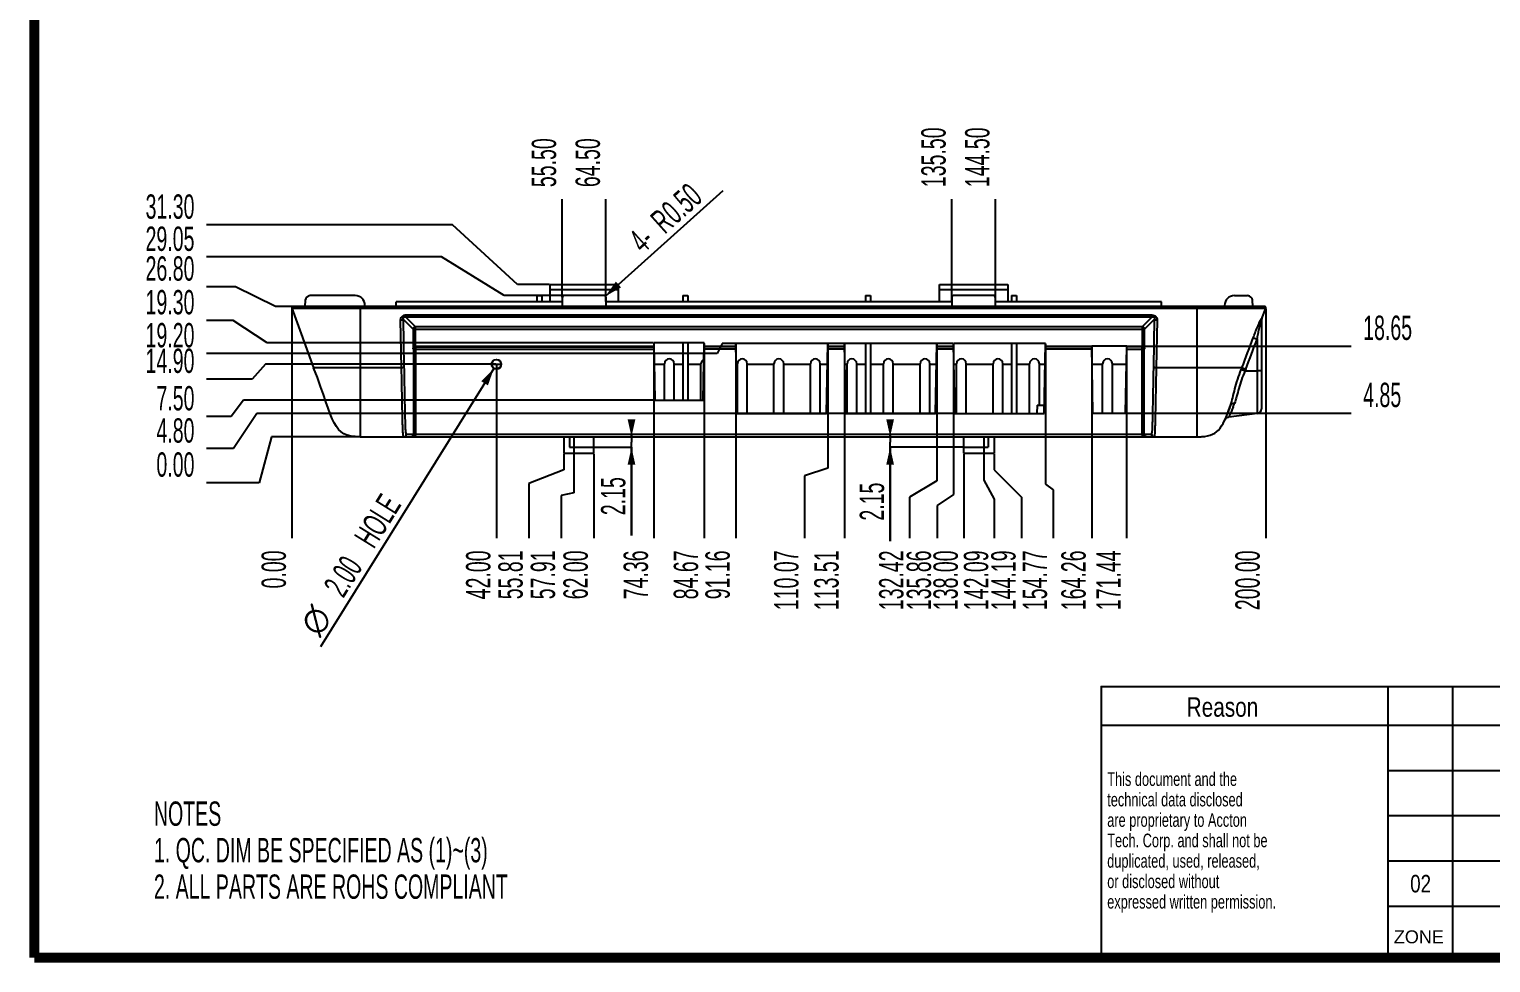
# Model space of a CAD drawing. Header units: millimetres. Extents: x -1 to 407, y -1 to 283.
# Drawn here: x -0.5 to 149.6, y -0.5 to 95.4 of the extents above; entities that cross this region are included whole.
import ezdxf
from ezdxf.enums import TextEntityAlignment as Align

# ---------------------------------------------------------------- set-up
doc = ezdxf.new("R2010")
doc.units = ezdxf.units.MM
doc.header["$LTSCALE"] = 23.1
doc.layers.get('0').update_dxf_attribs({"linetype": 'CONTINUOUS'})
doc.styles.get("Standard").update_dxf_attribs({"font": 'txt', "width": 0.6})
doc.styles.add('TEXTSTYLE_12', font='txt', dxfattribs={"width": 0.7})
doc.styles.add('TEXTSTYLE_13', font='gdt', dxfattribs={"width": 0.6})
doc.styles.add('TEXTSTYLE_2', font='txt', dxfattribs={"width": 0.8})
doc.styles.add('TEXTSTYLE_4', font='txt', dxfattribs={"width": 1.042937})
doc.dimstyles.new('DIMSTYLE_2', dxfattribs={"dimtxt": 2.5, "dimasz": 1.8, "dimexe": 0.05, "dimexo": 0.0625, "dimtad": 0, "dimtih": 1, "dimtoh": 1, "dimlfac": 2, "dimzin": 0, "dimdsep": 46, "dimtxsty": 'Standard', "dimblk": '_FILLED', "dimblk1": '_FILLED', "dimblk2": '_FILLED', "dimcen": 0.09, "dimadec": 0, "dimazin": 0, "dimtp": 0.01, "dimtm": 0.01, "dimtfac": 1, "dimtofl": 0, "dimtmove": 0, "dimatfit": 3, "dimldrblk": '_FILLED', "dimfxl": 1, "dimtolj": 1, "dimtzin": 0, "dimarcsym": 0})
doc.dimstyles.new('DIMSTYLE_3', dxfattribs={"dimtxt": 2.5, "dimasz": 1.8, "dimexe": 0.05, "dimexo": 0.0625, "dimtad": 1, "dimlfac": 2, "dimzin": 0, "dimdsep": 46, "dimtxsty": 'Standard', "dimblk": '_FILLED', "dimblk1": '_FILLED', "dimblk2": '_FILLED', "dimcen": 0.09, "dimadec": 0, "dimazin": 0, "dimtp": 0.01, "dimtm": 0.01, "dimtfac": 1, "dimtmove": 0, "dimatfit": 2, "dimldrblk": '_FILLED', "dimfxl": 1, "dimtolj": 1, "dimtzin": 0, "dimarcsym": 0})
doc.dimstyles.new('DIMSTYLE_4', dxfattribs={"dimtxt": 2.5, "dimasz": 1.8, "dimexe": 0.05, "dimexo": 0.0625, "dimtad": 1, "dimlfac": 2, "dimzin": 0, "dimdsep": 46, "dimtxsty": 'Standard', "dimblk": '_FILLED', "dimblk1": '_FILLED', "dimblk2": '_FILLED', "dimcen": 0.09, "dimadec": 0, "dimazin": 0, "dimtp": 0.01, "dimtm": 0.01, "dimtfac": 1, "dimtofl": 0, "dimtmove": 0, "dimatfit": 3, "dimldrblk": '_FILLED', "dimfxl": 1, "dimtolj": 1, "dimtzin": 0, "dimarcsym": 0})
doc.dimstyles.new('DIMSTYLE_5', dxfattribs={"dimtxt": 2.5, "dimasz": 1.8, "dimexe": 0.05, "dimexo": 0.0625, "dimtad": 1, "dimlfac": 2, "dimzin": 0, "dimdsep": 46, "dimtxsty": 'Standard', "dimblk": '_FILLED', "dimblk1": '_FILLED', "dimblk2": '_FILLED', "dimcen": 0.09, "dimadec": 0, "dimazin": 0, "dimtp": 0.01, "dimtm": 0.01, "dimtfac": 1, "dimtofl": 0, "dimtmove": 0, "dimatfit": 3, "dimldrblk": '_FILLED', "dimfxl": 1, "dimtolj": 1, "dimtzin": 0, "dimarcsym": 0})

# ---------------------------------------------------------------- blocks, each defined once
blk = doc.blocks.new('*D26')
at = {"color": 2, "linetype": 'Continuous'}
for p, q in [((24.35, 53.53), (23.1, 48.81)), ((33.45, 53.53), (24.35, 53.53)), ((23.1, 48.81), (17.7, 48.81))]:
    blk.add_line(p, q, dxfattribs=at)
at = {"color": 2, "linetype": 'Continuous', "width": 0.6}
blk.add_text('0.00', height=2.5, rotation=-0.0007, dxfattribs=at).set_placement((16.45, 49.43), align=Align.RIGHT)
blk = doc.blocks.new('_FILLED')
at = {"color": 0, "linetype": 'ByBlock'}
blk.add_solid([(0, 0), (-1, 0.222), (-1, -0.222)], dxfattribs=at)
blk = doc.blocks.new('*D27')
at = {"color": 2, "linetype": 'Continuous'}
for p, q in [((41.82, 72.01), (17.7, 72.01)), ((48.25, 68.05), (41.82, 72.01)), ((54.4, 68.05), (48.25, 68.05))]:
    blk.add_line(p, q, dxfattribs=at)
at = {"color": 2, "linetype": 'Continuous', "width": 0.6}
blk.add_text('29.05', height=2.5, rotation=-0.0007, dxfattribs=at).set_placement((16.45, 72.63), align=Align.RIGHT)
blk = doc.blocks.new('*D28')
at = {"color": 2, "linetype": 'Continuous'}
for p, q in [((20.65, 68.94), (17.7, 68.94)), ((24.78, 66.93), (20.65, 68.94)), ((26.54, 66.93), (24.78, 66.93))]:
    blk.add_line(p, q, dxfattribs=at)
at = {"color": 2, "linetype": 'Continuous', "width": 0.6}
blk.add_text('26.80', height=2.5, rotation=-0.0007, dxfattribs=at).set_placement((16.45, 69.57), align=Align.RIGHT)
blk = doc.blocks.new('*D29')
at = {"color": 2, "linetype": 'Continuous'}
for p, q in [((87.89, 53.53), (87.89, 53.73)), ((87.89, 53.73), (87.89, 52.99)), ((87.89, 42.82), (87.89, 52.99)), ((95.4, 52.45), (87.84, 52.45)), ((87.89, 52.45), (87.89, 42.82))]:
    blk.add_line(p, q, dxfattribs=at)
at = {"color": 2, "linetype": 'Continuous', "xscale": 1.8, "yscale": 1.8, "zscale": 1.8}
for p, rotation in [((87.89, 53.53), 270), ((87.89, 52.45), 90)]:
    blk.add_blockref('_FILLED', p, dxfattribs=dict(at, rotation=rotation))
at = {"color": 2, "linetype": 'Continuous', "width": 0.6}
blk.add_text('2.15', height=2.5, rotation=90, dxfattribs=at).set_placement((87.27, 48.82), align=Align.RIGHT)
blk = doc.blocks.new('*D30')
at = {"color": 2, "linetype": 'Continuous'}
for p, q in [((61.33, 53.53), (61.33, 53.73)), ((61.33, 53.73), (61.33, 52.99)), ((61.33, 43.38), (61.33, 52.99)), ((57.53, 52.45), (61.38, 52.45)), ((61.33, 52.45), (61.33, 43.38))]:
    blk.add_line(p, q, dxfattribs=at)
at = {"color": 2, "linetype": 'Continuous', "xscale": 1.8, "yscale": 1.8, "zscale": 1.8}
for p, rotation in [((61.33, 53.53), 270), ((61.33, 52.45), 90)]:
    blk.add_blockref('_FILLED', p, dxfattribs=dict(at, rotation=rotation))
at = {"color": 2, "linetype": 'Continuous', "width": 0.6}
blk.add_text('2.15', height=2.5, rotation=90, dxfattribs=at).set_placement((60.7, 49.38), align=Align.RIGHT)
blk = doc.blocks.new('*D31')
at = {"color": 2, "linetype": 'Continuous'}
blk.add_line((126.46, 66.66), (126.46, 43.1), dxfattribs=at)
at = {"color": 2, "linetype": 'Continuous', "width": 0.6}
blk.add_text('200.00', height=2.5, rotation=90, dxfattribs=at).set_placement((125.84, 41.85), align=Align.RIGHT)
blk = doc.blocks.new('*D32')
at = {"color": 2, "linetype": 'Continuous'}
blk.add_line((26.46, 66.66), (26.46, 43.1), dxfattribs=at)
at = {"color": 2, "linetype": 'Continuous', "width": 0.6}
blk.add_text('0.00', height=2.5, rotation=90, dxfattribs=at).set_placement((25.84, 41.85), align=Align.RIGHT)
blk = doc.blocks.new('*D33')
at = {"color": 2, "linetype": 'Continuous'}
for p, q in [((54.37, 51.79), (54.37, 50.13)), ((54.37, 50.13), (50.79, 48.74)), ((50.79, 48.74), (50.79, 43.1))]:
    blk.add_line(p, q, dxfattribs=at)
at = {"color": 2, "linetype": 'Continuous', "width": 0.6}
blk.add_text('55.81', height=2.5, rotation=90, dxfattribs=at).set_placement((50.16, 41.85), align=Align.RIGHT)
blk = doc.blocks.new('*D34')
at = {"color": 2, "linetype": 'Continuous'}
blk.add_line((57.46, 51.79), (57.46, 43.1), dxfattribs=at)
at = {"color": 2, "linetype": 'Continuous', "width": 0.6}
blk.add_text('62.00', height=2.5, rotation=90, dxfattribs=at).set_placement((56.84, 41.85), align=Align.RIGHT)
blk = doc.blocks.new('*D35')
at = {"color": 2, "linetype": 'Continuous'}
blk.add_line((95.46, 51.79), (95.46, 43.1), dxfattribs=at)
at = {"color": 2, "linetype": 'Continuous', "width": 0.6}
blk.add_text('138.00', height=2.5, rotation=90, dxfattribs=at).set_placement((94.84, 41.85), align=Align.RIGHT)
blk = doc.blocks.new('*D36')
at = {"color": 2, "linetype": 'Continuous'}
for p, q in [((98.56, 51.79), (98.56, 50.14)), ((98.56, 50.14), (101.39, 47.31)), ((101.39, 47.31), (101.39, 43.1))]:
    blk.add_line(p, q, dxfattribs=at)
at = {"color": 2, "linetype": 'Continuous', "width": 0.6}
blk.add_text('144.19', height=2.5, rotation=90, dxfattribs=at).set_placement((100.77, 41.85), align=Align.RIGHT)
blk = doc.blocks.new('*D37')
at = {"color": 2, "linetype": 'Continuous'}
blk.add_line((54.21, 67.87), (54.21, 77.93), dxfattribs=at)
at = {"color": 2, "linetype": 'Continuous', "width": 0.6}
blk.add_text('55.50', height=2.5, rotation=90, dxfattribs=at).set_placement((53.59, 79.18))
blk = doc.blocks.new('*D38')
at = {"color": 2, "linetype": 'Continuous'}
blk.add_line((58.71, 67.44), (58.71, 77.93), dxfattribs=at)
at = {"color": 2, "linetype": 'Continuous', "width": 0.6}
blk.add_text('64.50', height=2.5, rotation=90, dxfattribs=at).set_placement((58.09, 79.18))
blk = doc.blocks.new('*D39')
at = {"color": 2, "linetype": 'Continuous'}
blk.add_line((94.21, 67.44), (94.21, 77.93), dxfattribs=at)
at = {"color": 2, "linetype": 'Continuous', "width": 0.6}
blk.add_text('135.50', height=2.5, rotation=90, dxfattribs=at).set_placement((93.59, 79.18))
blk = doc.blocks.new('*D40')
at = {"color": 2, "linetype": 'Continuous'}
blk.add_line((98.71, 67.44), (98.71, 77.93), dxfattribs=at)
at = {"color": 2, "linetype": 'Continuous', "width": 0.6}
blk.add_text('144.50', height=2.5, rotation=90, dxfattribs=at).set_placement((98.09, 79.18))
blk = doc.blocks.new('*D41')
at = {"color": 2, "linetype": 'Continuous'}
blk.add_line((58.65, 67.97), (70.75, 78.83), dxfattribs=at)
at = {"color": 2, "linetype": 'Continuous', "xscale": 1.8, "yscale": 1.8, "zscale": 1.8, "rotation": 221.8902408872}
blk.add_blockref('_FILLED', (58.65, 67.97), dxfattribs=at)
at = {"color": 2, "linetype": 'Continuous', "width": 0.6}
for s, p in [('0.50', (65.87, 75.29)), ('R', (64.75, 74.28)), ('4-', (62.52, 72.28))]:
    blk.add_text(s, height=2.5, rotation=41.8902, dxfattribs=at).set_placement(p)
blk = doc.blocks.new('*D102')
at = {"color": 2, "linetype": 'Continuous'}
for p, q in [((55.42, 52.39), (55.42, 47.77)), ((55.42, 47.77), (54.1, 47.49)), ((54.1, 47.49), (54.1, 43.1))]:
    blk.add_line(p, q, dxfattribs=at)
at = {"color": 2, "linetype": 'Continuous', "width": 0.6}
blk.add_text('57.91', height=2.5, rotation=90, dxfattribs=at).set_placement((53.48, 41.85), align=Align.RIGHT)
blk = doc.blocks.new('*D103')
at = {"color": 2, "linetype": 'Continuous'}
for p, q in [((97.51, 52.39), (97.51, 49.08)), ((97.51, 49.08), (98.58, 47.13)), ((98.58, 47.13), (98.58, 43.1))]:
    blk.add_line(p, q, dxfattribs=at)
at = {"color": 2, "linetype": 'Continuous', "width": 0.6}
blk.add_text('142.09', height=2.5, rotation=90, dxfattribs=at).set_placement((97.96, 41.85), align=Align.RIGHT)
blk = doc.blocks.new('*D104')
at = {"color": 2, "linetype": 'Continuous'}
for p, q in [((42.96, 75.31), (17.7, 75.31)), ((49.64, 69.18), (42.96, 75.31)), ((52.9, 69.18), (49.64, 69.18))]:
    blk.add_line(p, q, dxfattribs=at)
at = {"color": 2, "linetype": 'Continuous', "width": 0.6}
blk.add_text('31.30', height=2.5, rotation=-0.0007, dxfattribs=at).set_placement((16.45, 75.93), align=Align.RIGHT)
blk = doc.blocks.new('*D105')
at = {"color": 2, "linetype": 'Continuous'}
blk.add_line((47.46, 60.92), (47.46, 43.1), dxfattribs=at)
at = {"color": 2, "linetype": 'Continuous', "width": 0.6}
blk.add_text('42.00', height=2.5, rotation=90, dxfattribs=at).set_placement((46.84, 41.85), align=Align.RIGHT)
blk = doc.blocks.new('*D106')
at = {"color": 2, "linetype": 'Continuous'}
blk.add_line((63.64, 63.12), (63.64, 43.1), dxfattribs=at)
at = {"color": 2, "linetype": 'Continuous', "width": 0.6}
blk.add_text('74.36', height=2.5, rotation=90, dxfattribs=at).set_placement((63.02, 41.85), align=Align.RIGHT)
blk = doc.blocks.new('*D107')
at = {"color": 2, "linetype": 'Continuous'}
blk.add_line((68.8, 63.12), (68.8, 43.1), dxfattribs=at)
at = {"color": 2, "linetype": 'Continuous', "width": 0.6}
blk.add_text('84.67', height=2.5, rotation=90, dxfattribs=at).set_placement((68.17, 41.85), align=Align.RIGHT)
blk = doc.blocks.new('*D108')
at = {"color": 2, "linetype": 'Continuous'}
blk.add_line((72.05, 63.07), (72.05, 43.1), dxfattribs=at)
at = {"color": 2, "linetype": 'Continuous', "width": 0.6}
blk.add_text('91.16', height=2.5, rotation=90, dxfattribs=at).set_placement((71.42, 41.85), align=Align.RIGHT)
blk = doc.blocks.new('*D109')
at = {"color": 2, "linetype": 'Continuous'}
for p, q in [((81.5, 63.07), (81.5, 50.3)), ((81.5, 50.3), (79.1, 49.53)), ((79.1, 49.53), (79.1, 43.1))]:
    blk.add_line(p, q, dxfattribs=at)
at = {"color": 2, "linetype": 'Continuous', "width": 0.6}
blk.add_text('110.07', height=2.5, rotation=90, dxfattribs=at).set_placement((78.48, 41.85), align=Align.RIGHT)
blk = doc.blocks.new('*D110')
at = {"color": 2, "linetype": 'Continuous'}
blk.add_line((83.22, 63.07), (83.22, 43.1), dxfattribs=at)
at = {"color": 2, "linetype": 'Continuous', "width": 0.6}
blk.add_text('113.51', height=2.5, rotation=90, dxfattribs=at).set_placement((82.6, 41.85), align=Align.RIGHT)
blk = doc.blocks.new('*D111')
at = {"color": 2, "linetype": 'Continuous'}
for p, q in [((92.67, 63.07), (92.67, 49)), ((92.67, 49), (89.89, 47.34)), ((89.89, 47.34), (89.89, 43.1))]:
    blk.add_line(p, q, dxfattribs=at)
at = {"color": 2, "linetype": 'Continuous', "width": 0.6}
blk.add_text('132.42', height=2.5, rotation=90, dxfattribs=at).set_placement((89.26, 41.85), align=Align.RIGHT)
blk = doc.blocks.new('*D112')
at = {"color": 2, "linetype": 'Continuous'}
for p, q in [((94.4, 63.07), (94.4, 47.59)), ((94.4, 47.59), (92.71, 46.46)), ((92.71, 46.46), (92.71, 43.1))]:
    blk.add_line(p, q, dxfattribs=at)
at = {"color": 2, "linetype": 'Continuous', "width": 0.6}
blk.add_text('135.86', height=2.5, rotation=90, dxfattribs=at).set_placement((92.09, 41.85), align=Align.RIGHT)
blk = doc.blocks.new('*D113')
at = {"color": 2, "linetype": 'Continuous'}
for p, q in [((103.85, 63.07), (103.85, 48.66)), ((103.85, 48.66), (104.62, 48.08)), ((104.62, 48.08), (104.62, 43.1))]:
    blk.add_line(p, q, dxfattribs=at)
at = {"color": 2, "linetype": 'Continuous', "width": 0.6}
blk.add_text('154.77', height=2.5, rotation=90, dxfattribs=at).set_placement((104, 41.85), align=Align.RIGHT)
blk = doc.blocks.new('*D114')
at = {"color": 2, "linetype": 'Continuous'}
blk.add_line((108.59, 62.79), (108.59, 43.1), dxfattribs=at)
at = {"color": 2, "linetype": 'Continuous', "width": 0.6}
blk.add_text('164.26', height=2.5, rotation=90, dxfattribs=at).set_placement((107.97, 41.85), align=Align.RIGHT)
blk = doc.blocks.new('*D115')
at = {"color": 2, "linetype": 'Continuous'}
blk.add_line((112.18, 62.79), (112.18, 43.1), dxfattribs=at)
at = {"color": 2, "linetype": 'Continuous', "width": 0.6}
blk.add_text('171.44', height=2.5, rotation=90, dxfattribs=at).set_placement((111.56, 41.85), align=Align.RIGHT)
blk = doc.blocks.new('*D116')
at = {"color": 2, "linetype": 'Continuous'}
blk.add_line((112.25, 62.85), (135.22, 62.85), dxfattribs=at)
at = {"color": 2, "linetype": 'Continuous', "width": 0.6}
blk.add_text('18.65', height=2.5, rotation=359.9993, dxfattribs=at).set_placement((136.47, 63.48))
blk = doc.blocks.new('*D117')
at = {"color": 2, "linetype": 'Continuous'}
for p, q in [((20.42, 65.48), (17.7, 65.48)), ((23.92, 63.18), (20.42, 65.48)), ((63.58, 63.18), (23.92, 63.18))]:
    blk.add_line(p, q, dxfattribs=at)
at = {"color": 2, "linetype": 'Continuous', "width": 0.6}
blk.add_text('19.30', height=2.5, rotation=-0.0007, dxfattribs=at).set_placement((16.45, 66.11), align=Align.RIGHT)
blk = doc.blocks.new('*D118')
at = {"color": 2, "linetype": 'Continuous'}
for p, q in [((70.65, 63.13), (70.13, 62.09)), ((94.33, 63.13), (70.65, 63.13)), ((70.13, 62.09), (17.7, 62.09))]:
    blk.add_line(p, q, dxfattribs=at)
at = {"color": 2, "linetype": 'Continuous', "width": 0.6}
blk.add_text('19.20', height=2.5, rotation=-0.0007, dxfattribs=at).set_placement((16.45, 62.72), align=Align.RIGHT)
blk = doc.blocks.new('*D119')
at = {"color": 2, "linetype": 'Continuous'}
for p, q in [((21.47, 57.28), (20.22, 55.62)), ((63.69, 57.28), (21.47, 57.28)), ((20.22, 55.62), (17.7, 55.62))]:
    blk.add_line(p, q, dxfattribs=at)
at = {"color": 2, "linetype": 'Continuous', "width": 0.6}
blk.add_text('7.50', height=2.5, rotation=-0.0007, dxfattribs=at).set_placement((16.45, 56.24), align=Align.RIGHT)
blk = doc.blocks.new('*D120')
at = {"color": 2, "linetype": 'Continuous'}
for p, q in [((23.75, 60.98), (22.36, 59.46)), ((47.4, 60.98), (23.75, 60.98)), ((22.36, 59.46), (17.7, 59.46))]:
    blk.add_line(p, q, dxfattribs=at)
at = {"color": 2, "linetype": 'Continuous', "width": 0.6}
blk.add_text('14.90', height=2.5, rotation=-0.0007, dxfattribs=at).set_placement((16.45, 60.09), align=Align.RIGHT)
blk = doc.blocks.new('*D121')
at = {"color": 2, "linetype": 'Continuous'}
for p, q in [((22.85, 55.93), (20.47, 52.31)), ((94.46, 55.93), (22.85, 55.93)), ((20.47, 52.31), (17.7, 52.31))]:
    blk.add_line(p, q, dxfattribs=at)
at = {"color": 2, "linetype": 'Continuous', "width": 0.6}
blk.add_text('4.80', height=2.5, rotation=-0.0007, dxfattribs=at).set_placement((16.45, 52.93), align=Align.RIGHT)
blk = doc.blocks.new('*D122')
at = {"color": 2, "linetype": 'Continuous'}
blk.add_line((112.13, 55.95), (135.22, 55.95), dxfattribs=at)
at = {"color": 2, "linetype": 'Continuous', "width": 0.6}
blk.add_text('4.85', height=2.5, rotation=359.9993, dxfattribs=at).set_placement((136.47, 56.58))
blk = doc.blocks.new('*D123')
at = {"color": 2, "linetype": 'Continuous'}
blk.add_line((47.2, 60.55), (29.4, 31.94), dxfattribs=at)
at = {"color": 2, "linetype": 'Continuous', "xscale": 1.8, "yscale": 1.8, "zscale": 1.8, "rotation": 58.118481835}
blk.add_blockref('_FILLED', (47.2, 60.55), dxfattribs=at)
at = {"color": 2, "linetype": 'Continuous', "width": 0.6}
for s, p in [(' HOLE', (37.76, 46.56)), ('2.00', (33.8, 40.19))]:
    blk.add_text(s, height=2.5, rotation=58.1185, dxfattribs=at).set_placement(p, align=Align.RIGHT)
at = {"color": 2, "linetype": 'Continuous', "style": 'TEXTSTYLE_13'}
blk.add_text('n', height=2.5, rotation=58.1185, dxfattribs=at).set_placement((30.63, 35.1), align=Align.RIGHT)

msp = doc.modelspace()

# ---------------------------------------------------------------- linework, layer by layer
at = {"color": 7, "linetype": 'Continuous'}
for p, q in [((52.9632, 67.3788), (52.9632, 69.1788)), ((52.9632, 69.1788), (59.9632, 69.1788)), ((59.9632, 69.1788), (59.9632, 67.3788)), ((92.9632, 69.1788), (99.9632, 69.1788)), ((92.9632, 67.3788), (92.9632, 69.1788)), ((99.9632, 69.1788), (99.9632, 67.3788)), ((27.8248, 67.555), (27.792, 66.9288)), ((32.9632, 68.0288), (28.3241, 68.0288)), ((51.6132, 68.0288), (51.6132, 67.3788)), ((51.6132, 68.0288), (52.1132, 68.0288)), ((52.1132, 68.0288), (52.1132, 67.3788)), ((52.9632, 68.6788), (59.9632, 68.6788)), ((54.2132, 67.8038), (54.2132, 66.9288)), ((58.4632, 68.0538), (54.4632, 68.0538)), ((58.7132, 66.9288), (58.7132, 67.8038)), ((66.6132, 68.0288), (66.6132, 67.3788)), ((66.6132, 68.0288), (67.1132, 68.0288)), ((67.1132, 68.0288), (67.1132, 67.3788)), ((85.3632, 68.0288), (85.3632, 67.3788)), ((85.3632, 68.0288), (85.8632, 68.0288)), ((85.8632, 68.0288), (85.8632, 67.3788)), ((92.9632, 68.6788), (99.9632, 68.6788)), ((94.2132, 67.8038), (94.2132, 66.9288)), ((98.4632, 68.0538), (94.4632, 68.0538)), ((98.7132, 66.9288), (98.7132, 67.8038)), ((100.3632, 68.0288), (100.8632, 68.0288)), ((100.3632, 68.0288), (100.3632, 67.3788)), ((100.8632, 68.0288), (100.8632, 67.3788)), ((123.2382, 68.0288), (124.6022, 68.0288)), ((125.1344, 66.9288), (125.1015, 67.555)), ((26.4639, 66.7275), (28.6872, 60.619)), ((26.4639, 66.7275), (126.4624, 66.7275)), ((126.3215, 66.9288), (26.6049, 66.9288)), ((33.5132, 53.5288), (33.5132, 66.9288)), ((33.9632, 66.9288), (33.9632, 67.0288)), ((37.1574, 66.9288), (37.1692, 67.3788)), ((54.2132, 67.3788), (37.1692, 67.3788)), ((94.2132, 67.3788), (58.7132, 67.3788)), ((115.7572, 67.3788), (98.7132, 67.3788)), ((115.769, 66.9288), (115.7572, 67.3788)), ((119.4132, 53.5288), (119.4132, 66.9288)), ((122.2382, 67.0288), (122.2382, 66.9288)), ((126.0433, 65.5761), (126.4624, 66.7275)), ((37.716, 60.619), (37.6224, 65.5253)), ((37.8721, 65.6108), (37.9656, 60.7046)), ((38.8984, 64.5845), (37.8721, 65.6108)), ((38.112, 65.8701), (38.112, 66.0343)), ((114.8144, 66.0343), (38.112, 66.0343)), ((38.112, 65.8701), (39.148, 64.8341)), ((38.112, 65.8701), (114.8144, 65.8701)), ((38.8984, 64.5845), (38.8984, 62.569)), ((38.8984, 64.5845), (114.028, 64.5845)), ((39.148, 62.8062), (39.148, 64.8341)), ((113.7783, 64.8341), (39.148, 64.8341)), ((113.7783, 64.8341), (114.8144, 65.8701)), ((113.7783, 64.8341), (113.7783, 62.8062)), ((115.0543, 65.6108), (114.028, 64.5845)), ((114.028, 62.569), (114.028, 64.5845)), ((114.8144, 66.0343), (114.8144, 65.8701)), ((114.9607, 60.7046), (115.0543, 65.6108)), ((115.304, 65.5253), (115.2104, 60.619)), ((126.0132, 65.4979), (126.0132, 56.4016)), ((126.0456, 65.6689), (126.0433, 65.5761)), ((63.7476, 57.2788), (63.6445, 63.1788)), ((68.7979, 63.1788), (63.6445, 63.1788)), ((66.6132, 63.1788), (66.6132, 57.2788)), ((67.1132, 63.1788), (67.1132, 57.2788)), ((68.6948, 57.2788), (68.7979, 63.1788)), ((72.1712, 55.9288), (72.0453, 63.1288)), ((81.497, 63.1288), (72.0453, 63.1288)), ((81.3712, 55.9288), (81.497, 63.1288)), ((92.672, 63.1288), (83.2203, 63.1288)), ((83.3462, 55.9288), (83.2203, 63.1288)), ((85.3632, 63.1288), (85.3632, 55.9288)), ((85.8632, 63.1288), (85.8632, 55.9288)), ((92.5462, 55.9288), (92.672, 63.1288)), ((103.847, 63.1288), (94.3953, 63.1288)), ((94.5212, 55.9288), (94.3953, 63.1288)), ((100.3632, 63.1288), (100.3632, 55.9288)), ((100.8632, 63.1288), (100.8632, 55.9288)), ((103.7212, 55.9288), (103.847, 63.1288)), ((125.5741, 63.564), (125.5741, 55.9053)), ((38.9508, 62.5166), (38.8984, 62.569)), ((38.9508, 62.5166), (38.9508, 53.7788)), ((38.9508, 62.5166), (63.656, 62.5166)), ((63.651, 62.8062), (39.148, 62.8062)), ((39.1604, 62.8062), (39.2004, 62.7662)), ((39.2004, 53.7788), (39.2004, 62.7662)), ((39.2004, 62.7662), (63.6517, 62.7662)), ((72.056, 62.5166), (68.7863, 62.5166)), ((72.0517, 62.7662), (68.7907, 62.7662)), ((72.051, 62.8062), (68.7914, 62.8062)), ((83.231, 62.5166), (81.4863, 62.5166)), ((83.2267, 62.7662), (81.4907, 62.7662)), ((83.226, 62.8062), (81.4914, 62.8062)), ((94.406, 62.5166), (92.6613, 62.5166)), ((94.4017, 62.7662), (92.6657, 62.7662)), ((94.401, 62.8062), (92.6664, 62.8062)), ((108.5975, 62.5166), (103.8363, 62.5166)), ((108.5932, 62.7662), (103.8407, 62.7662)), ((108.5925, 62.8062), (103.8414, 62.8062)), ((112.1837, 62.8538), (108.5916, 62.8538)), ((108.7122, 55.9538), (108.5916, 62.8538)), ((112.0631, 55.9538), (112.1837, 62.8538)), ((112.1778, 62.5166), (113.9756, 62.5166)), ((113.7259, 62.7662), (112.1822, 62.7662)), ((113.7783, 62.8062), (112.1829, 62.8062)), ((113.7259, 62.7662), (113.7659, 62.8062)), ((113.7259, 62.7662), (113.7259, 53.7788)), ((114.028, 62.569), (113.9756, 62.5166)), ((113.9756, 53.7788), (113.9756, 62.5166)), ((37.716, 60.619), (28.6872, 60.619)), ((47.9457, 60.9717), (46.9806, 60.9717)), ((64.7132, 60.9717), (63.683, 60.9717)), ((64.7132, 57.2788), (64.7132, 61.0288)), ((65.7132, 57.2788), (65.7132, 61.0288)), ((66.6132, 60.9717), (65.7132, 60.9717)), ((68.4632, 60.9717), (67.1132, 60.9717)), ((68.4632, 57.2788), (68.4632, 61.0288)), ((72.2132, 60.9717), (72.083, 60.9717)), ((72.2132, 55.9288), (72.2132, 61.0288)), ((73.2132, 55.9288), (73.2132, 61.0288)), ((75.9632, 60.9717), (73.2132, 60.9717)), ((75.9632, 55.9288), (75.9632, 61.0288)), ((76.9632, 55.9288), (76.9632, 61.0288)), ((79.7132, 60.9717), (76.9632, 60.9717)), ((79.7132, 55.9288), (79.7132, 61.0288)), ((80.7132, 55.9288), (80.7132, 61.0288)), ((81.4593, 60.9717), (80.7132, 60.9717)), ((83.4632, 60.9717), (83.258, 60.9717)), ((83.4632, 55.9288), (83.4632, 61.0288)), ((84.4632, 55.9288), (84.4632, 61.0288)), ((85.3632, 60.9717), (84.4632, 60.9717)), ((87.2132, 60.9717), (85.8632, 60.9717)), ((87.2132, 55.9288), (87.2132, 61.0288)), ((88.2132, 55.9288), (88.2132, 61.0288)), ((90.9632, 60.9717), (88.2132, 60.9717)), ((90.9632, 55.9288), (90.9632, 61.0288)), ((91.9632, 55.9288), (91.9632, 61.0288)), ((92.6343, 60.9717), (91.9632, 60.9717)), ((94.7132, 60.9717), (94.433, 60.9717)), ((94.7132, 55.9288), (94.7132, 61.0288)), ((95.7132, 55.9288), (95.7132, 61.0288)), ((98.4632, 60.9717), (95.7132, 60.9717)), ((98.4632, 55.9288), (98.4632, 61.0288)), ((99.4632, 55.9288), (99.4632, 61.0288)), ((100.3632, 60.9717), (99.4632, 60.9717)), ((102.2132, 60.9717), (100.8632, 60.9717)), ((102.2132, 55.9288), (102.2132, 61.0288)), ((103.2132, 56.7788), (103.2132, 61.0288)), ((103.8093, 60.9717), (103.2132, 60.9717)), ((109.7132, 60.9717), (108.6245, 60.9717)), ((109.7132, 55.9538), (109.7132, 61.0288)), ((110.7132, 55.9538), (110.7132, 61.0288)), ((112.1508, 60.9717), (110.7132, 60.9717)), ((124.0234, 60.619), (115.2104, 60.619)), ((125.5741, 60.2868), (124.3322, 60.2788)), ((63.7476, 57.2788), (68.6948, 57.2788)), ((72.1712, 55.9288), (81.3712, 55.9288)), ((83.3462, 55.9288), (92.5462, 55.9288)), ((94.5212, 55.9288), (103.7212, 55.9288)), ((102.9829, 56.7788), (102.9606, 55.9288)), ((102.9829, 56.7788), (103.7162, 56.7788)), ((108.7122, 55.9538), (112.0631, 55.9538)), ((125.5741, 55.9053), (122.6695, 55.5486)), ((33.4688, 53.5288), (119.4694, 53.5288)), ((114.7227, 53.7788), (38.2037, 53.7788)), ((54.3682, 53.5288), (54.3682, 51.8538)), ((54.9682, 53.5288), (54.9682, 52.4538)), ((55.4198, 53.5288), (55.4198, 52.4538)), ((57.4632, 51.8538), (57.4632, 53.5288)), ((95.4632, 51.8538), (95.4632, 53.5288)), ((97.5066, 53.5288), (97.5066, 52.4538)), ((97.9582, 53.5288), (97.9582, 52.4538)), ((98.5582, 53.5288), (98.5582, 51.8538)), ((54.3682, 51.8538), (57.4632, 51.8538)), ((54.9682, 52.4538), (57.4632, 52.4538)), ((95.4632, 52.4538), (97.9582, 52.4538)), ((95.4632, 51.8538), (98.5582, 51.8538)), ((109.5174, 27.8823), (405.9954, 27.8944)), ((109.5631, 27.8944), (109.5631, 0)), ((139.0364, 0), (139.0364, 27.8876)), ((145.6763, 0), (145.6763, 27.8876)), ((109.5409, 23.8988), (260.3406, 23.9036)), ((139.0364, 19.2557), (196.5977, 19.2557)), ((139.0364, 14.6078), (206.5575, 14.6078)), ((139.0364, 9.9598), (196.5977, 9.9598)), ((139.0364, 5.3119), (206.5575, 5.3119))]:
    msp.add_line(p, q, dxfattribs=at)
at = {"color": 6, "linetype": 'Continuous'}
msp.add_line((33.4688, 56.5288), (33.5575, 56.5288), dxfattribs=at)
at = {"color": 7, "linetype": 'Continuous', "const_width": 1.0331}
for points in [[(0, 281.9972), (0, 0)], [(0, 0), (405.9954, 0)]]:
    msp.add_lwpolyline(points, dxfattribs=at)
at = {"color": 7, "linetype": 'Continuous'}
msp.add_lwpolyline([(122.2604, 55.2582), (122.3688, 55.411), (122.5144, 55.5084), (122.6542, 55.5467)], dxfattribs=at)
for radius in [0.5, 0.4825]:
    msp.add_circle((47.4632, 60.9788), radius, dxfattribs=at)
for centre, radius, start, end in [((28.3241, 67.5288), 0.5, 90, 177), ((32.9632, 67.0288), 1, 0, 90), ((54.4632, 67.8038), 0.25, 90, 180), ((58.4632, 67.8038), 0.25, 0, 90), ((94.4632, 67.8038), 0.25, 90, 180), ((98.4632, 67.8038), 0.25, 0, 90), ((123.2382, 67.0288), 1, 90, 180), ((124.6022, 67.5288), 0.5, 3, 90), ((26.6049, 66.7788), 0.15, 90, 200), ((126.3215, 66.7788), 0.15, 340, 90), ((38.112, 65.5445), 0.4898, 89.999202, 97.166038), ((39.1488, 64.5836), 0.2505, 90.18918, 179.81082), ((113.7775, 64.5836), 0.2505, 0.18918, 89.81082), ((126.5132, 65.4051), 0.5, 160, 166.675089), ((-752.1102, 390.2359), 936.0862, 339.3828207, 339.5847636), ((-545.2671, 314.238), 716.1462, 339.2461355, 339.5107378), ((39.2012, 62.5157), 0.2505, 90.18918, 179.81082), ((113.7251, 62.5157), 0.2505, 0.18918, 89.81082), ((65.2132, 61.0288), 0.5, 0, 180), ((68.9632, 61.0288), 0.5, 113.191464, 180), ((72.7132, 61.0288), 0.5, 0, 180), ((76.4632, 61.0288), 0.5, 0, 180), ((80.2132, 61.0288), 0.5, 0, 180), ((83.9632, 61.0288), 0.5, 0, 180), ((87.7132, 61.0288), 0.5, 0, 180), ((91.4632, 61.0288), 0.5, 0, 180), ((95.2132, 61.0288), 0.5, 0, 180), ((98.9632, 61.0288), 0.5, 0, 180), ((102.7132, 61.0288), 0.5, 0, 180), ((110.2132, 61.0288), 0.5, 0, 180), ((187.8936, 34.7985), 68.8922, 157.988216, 158.154928), ((194.5426, 31.885), 75.7344, 157.826079, 157.981068), ((82.2085, 72.8525), 44.0155, 338.354957, 338.821028), ((125.5132, 56.4016), 0.5, 277, 360), ((113.1387, 59.397), 10.0168, 336.7185, 336.833612), ((112.8592, 59.5166), 10.3208, 336.833892, 337.002684), ((37.9538, 53.7787), 0.2499, 270.043033, 0.01389), ((114.9726, 53.7787), 0.2499, 179.977874, 269.954455), ((114.9851, 53.7843), 0.2503, 180.114629, 269.843834)]:
    msp.add_arc(centre, radius, start, end, dxfattribs=at)
for points, knots in [([(37.6224, 65.5253), (37.6202, 65.6416), (37.7001, 65.8886), (37.9316, 66.0154), (38.0509, 66.0305)], [0, 0, 0, 0, 0.49159413, 1, 1, 1, 1]), ([(37.6224, 65.5253), (37.6805, 65.5262), (37.7611, 65.5363), (37.8455, 65.5709), (37.8703, 65.5985), (37.8721, 65.6108)], [0, 0, 0, 0, 0.63500336, 0.86480955, 1, 1, 1, 1]), ([(37.8721, 65.6108), (37.8698, 65.6663), (37.9026, 65.7909), (38.0187, 65.8603), (38.0814, 65.8683)], [0, 0, 0, 0, 0.46761794, 1, 1, 1, 1]), ([(38.0814, 65.8683), (38.078, 65.8717), (38.0757, 65.8896), (38.0673, 65.9216), (38.0598, 65.9719), (38.0539, 66.0098), (38.0509, 66.0305)], [0, 0, 0, 0, 0.08795076, 0.30097902, 0.62030183, 1, 1, 1, 1]), ([(114.8144, 66.0343), (114.9445, 66.0325), (115.2125, 65.9205), (115.3045, 65.6507), (115.304, 65.5253)], [0, 0, 0, 0, 0.5092344, 1, 1, 1, 1]), ([(114.8144, 65.8701), (114.8829, 65.8703), (115.018, 65.8062), (115.0567, 65.6704), (115.0543, 65.6108)], [0, 0, 0, 0, 0.53477962, 1, 1, 1, 1]), ([(115.0543, 65.6108), (115.0561, 65.5985), (115.0808, 65.5709), (115.1653, 65.5363), (115.2458, 65.5262), (115.304, 65.5253)], [0, 0, 0, 0, 0.1351895, 0.36499652, 1, 1, 1, 1]), ([(125.1797, 63.7091), (125.2433, 63.8798), (125.3726, 64.2191), (125.5733, 64.7187), (125.7451, 65.1211), (125.882, 65.4158), (125.9489, 65.5499), (125.9831, 65.6091)], [0, 0, 0, 0, 0.26474624, 0.52767527, 0.78250697, 0.90060035, 1, 1, 1, 1]), ([(125.5741, 63.564), (125.6073, 63.7412), (125.6752, 64.095), (125.7656, 64.5357), (125.8315, 64.8428), (125.871, 65.0166), (125.8964, 65.1241), (125.917, 65.2092), (125.9325, 65.2718), (125.9485, 65.3334), (125.9639, 65.3912), (125.9803, 65.4493), (125.9907, 65.4799), (126.0096, 65.5283), (126.0132, 65.5041), (126.0132, 65.4979)], [0, 0, 0, 0, 0.26754974, 0.53478958, 0.66778898, 0.73385251, 0.79934462, 0.83175587, 0.86379636, 0.89521275, 0.92575634, 0.95448456, 0.97840728, 0.99069861, 1, 1, 1, 1]), ([(125.9831, 65.6091), (125.9914, 65.6236), (126.0077, 65.6479), (126.0212, 65.6727), (126.0448, 65.6891), (126.0457, 65.6739), (126.0456, 65.6689)], [0, 0, 0, 0, 0.44770013, 0.743513, 0.864367, 1, 1, 1, 1]), ([(125.1797, 63.7091), (125.1969, 63.7032), (125.3286, 63.6555), (125.4599, 63.6067), (125.5741, 63.564)], [0, 0, 0, 0, 0.12966226, 1, 1, 1, 1]), ([(38.8984, 62.569), (38.9014, 62.6234), (38.9402, 62.7116), (39.0423, 62.7836), (39.1112, 62.8059), (39.148, 62.8059)], [0, 0, 0, 0, 0.44024833, 0.70230251, 1, 1, 1, 1]), ([(113.7783, 62.8059), (113.8152, 62.8059), (113.8841, 62.7836), (113.9862, 62.7116), (114.025, 62.6234), (114.028, 62.569)], [0, 0, 0, 0, 0.29780618, 0.55981903, 1, 1, 1, 1]), ([(37.9541, 53.5288), (37.9407, 53.5307), (37.9216, 53.5572), (37.9067, 53.6026), (37.8921, 53.6726), (37.8787, 53.7781), (37.8599, 54.0044), (37.8442, 54.3626), (37.8291, 54.8447), (37.8125, 55.5372), (37.7954, 56.4162), (37.7762, 57.473), (37.7569, 58.5266), (37.7369, 59.5748), (37.723, 60.2716), (37.7159, 60.619)], [0, 0, 0, 0, 0.00570852, 0.0115222, 0.02093849, 0.03544448, 0.05653361, 0.11660846, 0.18677512, 0.26002062, 0.40882983, 0.55768668, 0.70596298, 0.85339883, 1, 1, 1, 1]), ([(37.9656, 60.7046), (37.9638, 60.6917), (37.9383, 60.6645), (37.8543, 60.6299), (37.7741, 60.62), (37.716, 60.619)], [0, 0, 0, 0, 0.14163235, 0.36476593, 1, 1, 1, 1]), ([(37.9656, 60.7046), (37.9728, 60.3562), (37.9867, 59.6575), (38.0066, 58.6071), (38.026, 57.5534), (38.0448, 56.503), (38.0656, 55.4842), (38.0843, 54.6924), (38.1121, 54.1732), (38.1323, 53.9547), (38.1566, 53.8482), (38.1716, 53.8054), (38.1906, 53.7806), (38.2037, 53.7788)], [0, 0, 0, 0, 0.15048057, 0.30177083, 0.4536818, 0.60554869, 0.75545829, 0.89367118, 0.94764673, 0.97975892, 0.98863106, 0.99427403, 1, 1, 1, 1]), ([(114.7348, 53.7838), (114.7499, 53.7945), (114.7754, 53.8581), (114.7998, 54.0063), (114.8215, 54.2766), (114.8378, 54.6533), (114.8514, 55.1058), (114.867, 55.7635), (114.8833, 56.6098), (114.9019, 57.6345), (114.9207, 58.6611), (114.9402, 59.6844), (114.9538, 60.3651), (114.9607, 60.7046)], [0, 0, 0, 0, 0.0080402, 0.02746743, 0.06640392, 0.12430651, 0.19102484, 0.26211019, 0.40893462, 0.55720871, 0.70547252, 0.85312221, 1, 1, 1, 1]), ([(115.2104, 60.619), (115.1523, 60.62), (115.072, 60.6299), (114.9881, 60.6645), (114.9626, 60.6917), (114.9607, 60.7046)], [0, 0, 0, 0, 0.63523601, 0.85836858, 1, 1, 1, 1]), ([(115.2105, 60.619), (115.2036, 60.2806), (115.19, 59.6017), (115.1704, 58.5806), (115.1516, 57.5543), (115.1329, 56.5244), (115.1166, 55.6668), (115.1009, 54.9882), (115.0871, 54.5027), (115.0708, 54.0859), (115.0499, 53.7809), (115.0257, 53.6148), (115, 53.5454), (114.9844, 53.534)], [0, 0, 0, 0, 0.14308998, 0.28697204, 0.4316637, 0.57691565, 0.72230369, 0.79419828, 0.86385948, 0.92739522, 0.97101926, 0.99183268, 1, 1, 1, 1]), ([(122.8405, 56.7552), (122.932, 57.0143), (123.0834, 57.5836), (123.2997, 58.4841), (123.5786, 59.452), (123.8162, 60.1038), (123.9483, 60.4331)], [0, 0, 0, 0, 0.21446055, 0.45895754, 0.72309899, 1, 1, 1, 1]), ([(124.3322, 60.2788), (124.2004, 59.9834), (123.9643, 59.3976), (123.6928, 58.5222), (123.488, 57.7037), (123.3422, 57.1856), (123.251, 56.9505)], [0, 0, 0, 0, 0.27701588, 0.5402353, 0.78404467, 1, 1, 1, 1]), ([(124.3322, 60.2788), (124.2904, 60.2958), (124.1624, 60.3473), (124.0346, 60.3991), (123.9483, 60.4331)], [0, 0, 0, 0, 0.32748704, 1, 1, 1, 1]), ([(124.0234, 60.619), (124.042, 60.6119), (124.1708, 60.5623), (124.2993, 60.512), (124.4093, 60.4687)], [0, 0, 0, 0, 0.14377362, 1, 1, 1, 1]), ([(126.0132, 60.3128), (126.0132, 60.3096), (125.9975, 60.3067), (125.9774, 60.3024), (125.9359, 60.2987), (125.8839, 60.295), (125.8184, 60.2919), (125.7141, 60.2884), (125.6314, 60.2872), (125.5741, 60.2868)], [0, 0, 0, 0, 0.02141551, 0.07730894, 0.16751867, 0.28909864, 0.43831272, 0.61044058, 1, 1, 1, 1]), ([(123.1203, 56.6171), (123.0886, 56.5374), (123.028, 56.3866), (122.9403, 56.1745), (122.8614, 55.991), (122.7931, 55.8378), (122.7431, 55.7303), (122.71, 55.6606), (122.6905, 55.6208), (122.6759, 55.5896), (122.6636, 55.5676), (122.6592, 55.5539), (122.654, 55.5484), (122.6542, 55.5467)], [0, 0, 0, 0, 0.22043053, 0.41740121, 0.58958531, 0.73366348, 0.84823821, 0.8940902, 0.93205344, 0.96183582, 0.98307898, 0.99575683, 1, 1, 1, 1]), ([(123.251, 56.9505), (123.1628, 56.9579), (122.9957, 56.9441), (122.8643, 56.8224), (122.8405, 56.7552)], [0, 0, 0, 0, 0.55385184, 1, 1, 1, 1]), ([(38.9508, 53.7788), (38.951, 53.7044), (38.896, 53.5735), (38.7725, 53.5288), (38.7259, 53.5288)], [0, 0, 0, 0, 0.61521616, 1, 1, 1, 1]), ([(38.7259, 53.5288), (38.7728, 53.5288), (38.8671, 53.5362), (39.0054, 53.5709), (39.1143, 53.6274), (39.1827, 53.7016), (39.1986, 53.7527), (39.2004, 53.7788)], [0, 0, 0, 0, 0.24254929, 0.48682843, 0.73519328, 0.86478038, 1, 1, 1, 1]), ([(113.7259, 53.7788), (113.7278, 53.7527), (113.7436, 53.7016), (113.8121, 53.6274), (113.9209, 53.5709), (114.0593, 53.5362), (114.1536, 53.5288), (114.2004, 53.5288)], [0, 0, 0, 0, 0.13521725, 0.26480867, 0.51317134, 0.75744951, 1, 1, 1, 1]), ([(114.2004, 53.5288), (114.1539, 53.5288), (114.0304, 53.5735), (113.9753, 53.7044), (113.9756, 53.7788)], [0, 0, 0, 0, 0.38477876, 1, 1, 1, 1])]:
    msp.add_open_spline(points, degree=3, knots=knots, dxfattribs=at)
for points in [[(38.112, 65.8701), (38.1019, 65.8702), (38.0915, 65.8702), (38.0818, 65.8674)], [(126.0456, 65.6689), (126.0244, 65.6149), (126.0132, 65.5559), (126.0132, 65.4979)], [(33.4688, 53.5288), (30.5534, 53.548), (30.8995, 54.9463), (28.6872, 60.619)], [(119.4694, 53.5288), (121.547, 53.5453), (121.9622, 54.2683), (122.8405, 56.7552)], [(122.4265, 55.6449), (122.3711, 55.5087), (122.3162, 55.3806), (122.2611, 55.2599)], [(122.8405, 56.7552), (122.6928, 56.3369), (122.5581, 55.9684), (122.4265, 55.6449)], [(114.7227, 53.7787), (114.727, 53.7796), (114.7312, 53.7812), (114.7348, 53.7837)], [(114.9844, 53.534), (114.9809, 53.5314), (114.9766, 53.5297), (114.9723, 53.5289)], [(119.4682, 53.5288), (119.7418, 53.531), (119.9866, 53.5453), (120.2074, 53.5744)]]:
    msp.add_open_spline(points, degree=3, dxfattribs=at)

# ---------------------------------------------------------------- texts
for s, height, style, width, p in [('Reason', 1.99197, 'TEXTSTYLE_2', 0.8, (118.348, 24.765)), ('This document and the ', 1.4, 'TEXTSTYLE_12', 0.7, (110.1844, 17.6537)), ('technical data disclosed ', 1.4, 'TEXTSTYLE_12', 0.7, (110.1844, 15.5537)), ('are proprietary to Accton ', 1.4, 'TEXTSTYLE_12', 0.7, (110.1844, 13.4537)), ('Tech. Corp. and shall not be ', 1.4, 'TEXTSTYLE_12', 0.7, (110.1844, 11.3537)), ('duplicated, used, released,', 1.4, 'TEXTSTYLE_12', 0.7, (110.1844, 9.2537)), ('or disclosed without ', 1.4, 'TEXTSTYLE_12', 0.7, (110.1844, 7.1537)), ('expressed written permission.', 1.4, 'TEXTSTYLE_12', 0.7, (110.1844, 5.0537)), ('ZONE', 1.32798, 'TEXTSTYLE_4', 1.042937, (139.6147, 1.4879))]:
    msp.add_text(s, height=height, dxfattribs=dict(at, style=style, width=width)).set_placement(p)
at = {"color": 2, "linetype": 'Continuous', "width": 0.6}
for s, p in [('NOTES', (12.2917, 13.5558)), ('1. QC. DIM BE SPECIFIED AS (1)~(3)', (12.2917, 9.8058)), ('2. ALL PARTS ARE ROHS COMPLIANT', (12.2917, 6.0558))]:
    msp.add_text(s, height=2.5, dxfattribs=at).set_placement(p)
at = {"color": 2, "linetype": 'Continuous', "style": 'TEXTSTYLE_2', "width": 0.8}
msp.add_text('02', height=1.8, dxfattribs=at).set_placement((142.3668, 6.7138), align=Align.CENTER)

# ---------------------------------------------------------------- dimensions: what is measured, and where the dimension line sits
at = {"color": 2, "linetype": 'Continuous'}
for feature_location, offset, dtype, origin, picture, middle in [((94.2132, 67.4413), (0, 10.4875), 1, (26.4639, 67.3788), '*D39', (92.3382, 83.6788)), ((98.7132, 67.4413), (0, 10.4875), 1, (26.4639, 67.3788), '*D40', (96.8382, 83.6788)), ((54.2132, 67.8663), (0, 10.0625), 1, (26.4639, 67.8038), '*D37', (52.3382, 82.9288)), ((58.7132, 67.4413), (0, 10.4875), 1, (26.4639, 67.3788), '*D38', (56.8382, 82.9288)), ((52.9007, 69.1788), (-35.1957, 6.1275), 0, (52.963, 53.5286), '*D104', (12.705, 77.1813)), ((54.4007, 68.0538), (-36.6957, 3.9518), 0, (54.463, 53.5286), '*D27', (12.705, 73.8806)), ((26.5424, 66.9288), (-8.8375, 2.0122), 0, (26.6047, 53.5289), '*D28', (12.7049, 70.816)), ((63.582, 63.1788), (-45.8771, 2.3017), 0, (63.6443, 53.5285), '*D117', (12.7049, 67.3555)), ((26.4639493522, 66.6649950418), (0, -23.5611969785), 1, (26.4639493522, 66.7274950418), '*D32', (24.5889493522, 38.8537980633)), ((126.4624, 66.665), (0, -23.5612), 1, (26.4639, 66.7275), '*D31', (124.5874, 37.3538)), ((94.3328, 63.1288), (-76.628, -1.0349), 0, (94.3952, 53.5281), '*D118', (12.7048, 63.9689)), ((112.2462, 62.8538), (22.9754, -0.0003), 0, (112.1836, 53.5278), '*D116', (140.2216, 64.7284)), ((63.6445, 63.1163), (0, -20.0125), 1, (26.4639, 63.1788), '*D106', (61.7695, 38.1038)), ((68.7979, 63.1163), (0, -20.0125), 1, (26.4639, 63.1788), '*D107', (66.9229, 38.1038)), ((72.0453, 63.0663), (0, -19.9625), 1, (26.4639, 63.1288), '*D108', (70.1703, 38.1038)), ((81.4970299833, 63.0662980633), (-2.3923409228, -19.9625), 0, (26.4639493522, 63.1287980633), '*D109', (77.2296890605, 37.3537980633)), ((83.2203, 63.0663), (0, -19.9625), 1, (26.4639, 63.1288), '*D110', (81.3453, 37.3538)), ((92.6720299833, 63.0662980633), (-2.7857420459, -19.9625), 0, (26.4639493522, 63.1287980633), '*D111', (88.0112879374, 37.3537980633)), ((94.3953321052, 63.0662980633), (-1.6812739282, -19.9625), 0, (26.4639493522, 63.1287980633), '*D112', (90.839058177, 37.3537980633)), ((103.8470299833, 63.0662980633), (0.7754161283, -19.9625), 0, (26.4639493522, 63.1287980633), '*D113', (102.7474461116, 37.3537980633)), ((47.4007, 60.9788), (-29.6959, -1.5187), 0, (47.4631, 53.5287), '*D120', (12.7048, 61.3352)), ((108.5916, 62.7913), (0, -19.6875), 1, (26.4639, 62.8538), '*D114', (106.7166, 37.3538)), ((112.1837, 62.7913), (0, -19.6875), 1, (26.4639, 62.8538), '*D115', (110.3087, 37.3538)), ((47.4632, 60.9163), (0, -17.8125), 1, (26.4639, 60.9788), '*D105', (45.5882, 38.1038)), ((63.6851, 57.2788), (-45.9804, -1.6616), 0, (63.7475, 53.5285), '*D119', (13.4548, 57.4922)), ((112.1256, 55.9538), (23.0959, -0.0003), 0, (112.0631, 53.5278), '*D122', (139.4715, 57.8284)), ((94.4587, 55.9288), (-76.754, -3.6234), 0, (94.5212, 53.5281), '*D121', (13.4547, 54.1805)), ((33.45068, 53.52885), (-15.74604, -4.72262), 0, (33.51318, 53.52884), '*D26', (13.45466, 50.68128)), ((55.4197964524, 52.3912980633), (-1.3183505347, -9.2875), 0, (26.4639493522, 52.4537980633), '*D102', (52.2264459177, 38.1037980633)), ((97.5065656361, 52.3912980633), (1.0754814291, -9.2875), 0, (26.4639493522, 52.4537980633), '*D103', (96.7070470652, 37.3537980633)), ((54.3681581972, 51.7912980633), (-3.5816587512, -8.6875), 0, (26.4639493522, 51.8537980633), '*D33', (48.911499446, 38.1037980633)), ((57.4632, 51.7913), (0, -8.6875), 1, (26.4639, 51.8538), '*D34', (55.5882, 38.1038)), ((95.4632, 51.7913), (0, -8.6875), 1, (26.4639, 51.8538), '*D35', (93.5882, 37.3538)), ((98.5582038913, 51.7912980633), (2.8319369836, -8.6875), 0, (26.4639493522, 51.8537980633), '*D36', (99.5151408749, 37.3537980633))]:
    dim = msp.add_ordinate_dim(feature_location=feature_location, offset=offset, dtype=dtype, origin=origin, dimstyle='DIMSTYLE_2', override={"dimtad": 1, "dimtih": 0, "dimtoh": 0}, dxfattribs=at)
    dim.commit()
    dim.dimension.update_dxf_attribs({"geometry": picture, "text_midpoint": middle})
dim = msp.add_radius_dim(center=(58.4632, 67.8038), mpoint=(58.6493, 67.9707), text='4-R<>', dimstyle='DIMSTYLE_5', override={"dimpost": '<>'}, dxfattribs=at)
dim.commit()
dim.dimension.update_dxf_attribs({"geometry": '*D41', "text_midpoint": (65.5921, 76.7167), "dimtype": 164})
dim = msp.add_diameter_dim_2p(p1=(47.1991, 60.5542), p2=(47.7273, 61.4034), text='%%c<> HOLE', dimstyle='DIMSTYLE_3', override={"dimpost": '<>'}, dxfattribs=at)
dim.commit()
dim.dimension.update_dxf_attribs({"geometry": '*D123', "text_midpoint": (32.2538, 40.0763), "dimtype": 163})
for base, p1, p2, picture, middle in [((61.3285, 53.5288), (57.4632, 52.4538), (38.7259, 53.5288), '*D30', (61.3285, 46.3837)), ((87.8918, 53.5288), (95.4632, 52.4538), (114.2004, 53.5288), '*D29', (87.8918, 45.8239))]:
    dim = msp.add_linear_dim(base=base, p1=p1, p2=p2, angle=90, dimstyle='DIMSTYLE_4', dxfattribs=at)
    dim.commit()
    dim.dimension.update_dxf_attribs({"geometry": picture, "text_midpoint": middle, "dimtype": 160})

doc.saveas('drawing.dxf')
